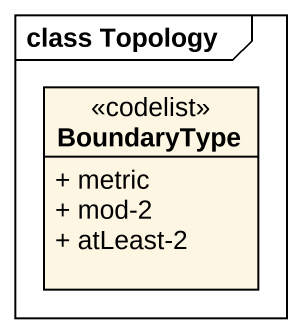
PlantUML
@startuml
mainframe class Topology
hide circle
hide empty members
skinparam classAttributeIconSize 0
class BoundaryType <<codelist>> {
  + metric
  + mod-2
  + atLeast-2
}
@enduml
